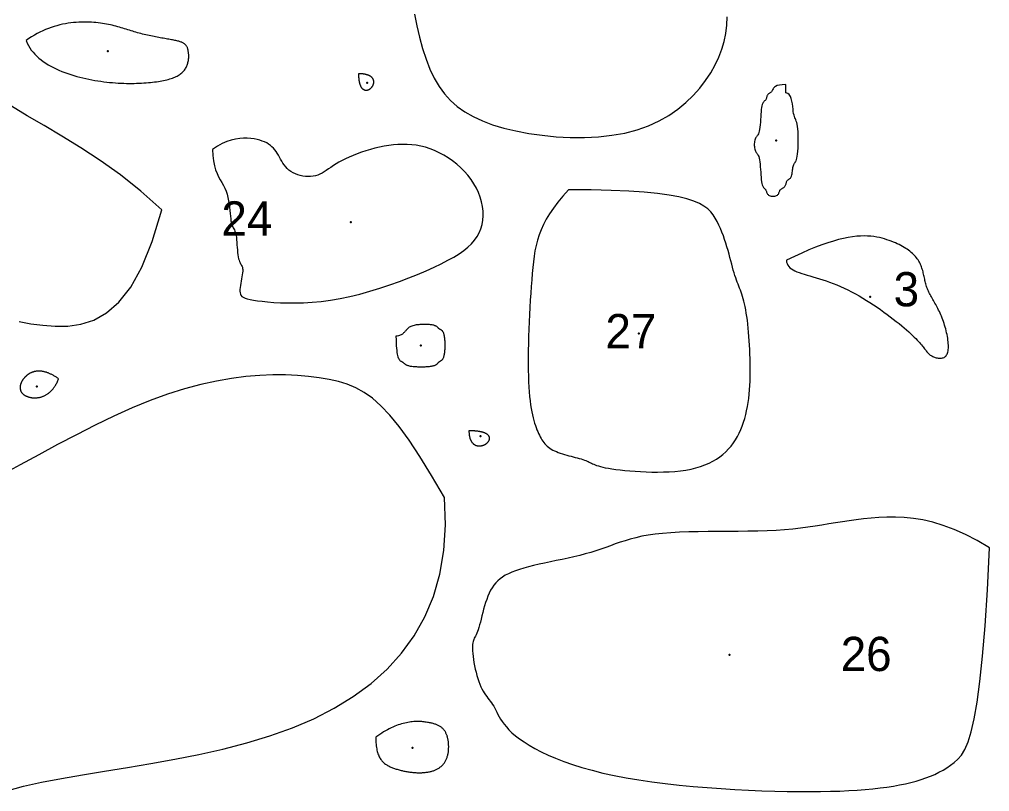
# Model space of a CAD drawing. Header units: millimetres. Extents: x 11.3 to 53.6, y 11.7 to 53.8.
# Drawn here: x 35.12 to 53.6, y 30.02 to 44.72 of the extents above; entities that cross this region are included whole.
import ezdxf
from ezdxf.enums import TextEntityAlignment as Align

# ---------------------------------------------------------------- set-up
doc = ezdxf.new("R2010")
doc.units = ezdxf.units.MM
for name, color, linetype in [('CONTOURS', 1, 'Continuous'), ('DIMENSIONS', 5, 'Continuous'), ('LABELS', 7, 'Continuous')]:
    doc.layers.add(name, color=color, linetype=linetype)

msp = doc.modelspace()

# ---------------------------------------------------------------- linework, layer by layer
at = {"layer": 'CONTOURS', "lineweight": 5}
for points in [[(42.647, 44.819), (42.694, 44.598), (42.746, 44.379), (42.804, 44.165), (42.87, 43.962), (42.943, 43.773), (43.025, 43.6), (43.117, 43.444), (43.22, 43.303), (43.336, 43.175), (43.465, 43.061), (43.608, 42.959), (43.767, 42.868), (43.943, 42.787), (44.137, 42.715), (44.349, 42.652), (44.581, 42.596), (44.827, 42.55), (45.084, 42.513), (45.349, 42.487), (45.617, 42.473), (45.886, 42.472), (46.152, 42.485), (46.41, 42.513), (46.658, 42.556), (46.892, 42.617), (47.109, 42.694), (47.31, 42.787), (47.495, 42.892), (47.665, 43.009), (47.82, 43.136), (47.959, 43.271), (48.084, 43.412), (48.195, 43.557), (48.292, 43.705), (48.375, 43.853), (48.445, 44.001), (48.501, 44.151), (48.545, 44.301), (48.577, 44.454), (48.597, 44.61), (48.606, 44.769)], [(35.121, 38.966), (35.34, 38.927), (35.569, 38.897), (35.805, 38.879), (36.048, 38.881), (36.294, 38.915), (36.539, 38.995), (36.782, 39.131), (37.018, 39.337), (37.244, 39.624), (37.458, 40.004), (37.655, 40.489), (37.834, 41.092), (37.834, 41.092), (37.439, 41.447), (37.049, 41.759), (36.665, 42.033), (36.292, 42.277), (35.934, 42.496), (35.593, 42.697), (35.272, 42.886), (34.976, 43.07)], [(34.887, 30.037), (35.201, 30.122), (35.548, 30.199), (35.923, 30.271), (36.323, 30.34), (36.743, 30.408), (37.18, 30.478), (37.628, 30.553), (38.084, 30.635), (38.543, 30.725), (39, 30.828), (39.453, 30.945), (39.895, 31.079), (40.323, 31.232), (40.733, 31.407), (41.121, 31.606), (41.484, 31.829), (41.821, 32.077), (42.128, 32.352), (42.403, 32.655), (42.643, 32.986), (42.847, 33.346), (43.011, 33.736), (43.132, 34.158), (43.21, 34.612), (43.24, 35.099), (43.221, 35.62), (43.221, 35.62), (42.976, 36.039), (42.752, 36.4), (42.547, 36.709), (42.357, 36.969), (42.179, 37.186), (42.01, 37.363), (41.848, 37.507), (41.688, 37.62), (41.529, 37.708), (41.367, 37.775), (41.199, 37.826), (41.023, 37.865), (40.834, 37.896), (40.633, 37.922), (40.419, 37.941), (40.192, 37.951), (39.953, 37.952), (39.701, 37.942), (39.438, 37.92), (39.162, 37.885), (38.875, 37.835), (38.577, 37.769), (38.267, 37.686), (37.947, 37.585), (37.615, 37.464), (37.273, 37.324), (36.924, 37.167), (36.569, 36.996), (36.21, 36.814), (35.851, 36.626), (35.493, 36.433), (35.139, 36.239), (34.792, 36.049)]]:
    msp.add_lwpolyline(points, dxfattribs=at)
for points in [[(35.254, 44.317), (35.273, 44.269), (35.296, 44.223), (35.322, 44.179), (35.351, 44.136), (35.383, 44.096), (35.418, 44.057), (35.455, 44.019), (35.494, 43.983), (35.536, 43.949), (35.579, 43.917), (35.625, 43.886), (35.673, 43.856), (35.722, 43.828), (35.773, 43.801), (35.825, 43.776), (35.878, 43.752), (35.933, 43.729), (35.988, 43.708), (36.044, 43.688), (36.101, 43.669), (36.158, 43.651), (36.216, 43.635), (36.274, 43.619), (36.332, 43.605), (36.39, 43.592), (36.448, 43.58), (36.506, 43.569), (36.563, 43.558), (36.62, 43.549), (36.676, 43.541), (36.733, 43.533), (36.788, 43.527), (36.843, 43.521), (36.898, 43.516), (36.952, 43.512), (37.005, 43.508), (37.058, 43.506), (37.11, 43.504), (37.161, 43.502), (37.212, 43.501), (37.261, 43.501), (37.31, 43.502), (37.357, 43.503), (37.404, 43.505), (37.45, 43.507), (37.494, 43.509), (37.537, 43.512), (37.58, 43.516), (37.621, 43.519), (37.66, 43.524), (37.699, 43.528), (37.736, 43.533), (37.771, 43.538), (37.806, 43.544), (37.839, 43.55), (37.871, 43.556), (37.902, 43.563), (37.932, 43.57), (37.96, 43.578), (37.988, 43.585), (38.014, 43.594), (38.039, 43.602), (38.063, 43.612), (38.086, 43.621), (38.107, 43.631), (38.128, 43.641), (38.148, 43.652), (38.166, 43.663), (38.184, 43.675), (38.2, 43.687), (38.216, 43.7), (38.23, 43.713), (38.244, 43.726), (38.256, 43.74), (38.268, 43.755), (38.279, 43.77), (38.289, 43.785), (38.298, 43.801), (38.306, 43.817), (38.313, 43.833), (38.32, 43.85), (38.326, 43.867), (38.331, 43.884), (38.335, 43.901), (38.339, 43.918), (38.342, 43.935), (38.344, 43.952), (38.346, 43.969), (38.348, 43.986), (38.348, 44.002), (38.349, 44.019), (38.348, 44.035), (38.348, 44.051), (38.347, 44.066), (38.345, 44.081), (38.344, 44.096), (38.341, 44.11), (38.339, 44.124), (38.336, 44.137), (38.333, 44.149), (38.33, 44.161), (38.326, 44.172), (38.323, 44.183), (38.318, 44.193), (38.314, 44.202), (38.309, 44.211), (38.303, 44.22), (38.297, 44.228), (38.29, 44.235), (38.283, 44.242), (38.276, 44.249), (38.267, 44.256), (38.258, 44.262), (38.248, 44.268), (38.238, 44.273), (38.227, 44.278), (38.215, 44.283), (38.202, 44.288), (38.188, 44.293), (38.173, 44.298), (38.158, 44.302), (38.141, 44.307), (38.123, 44.311), (38.104, 44.315), (38.085, 44.319), (38.064, 44.324), (38.042, 44.328), (38.019, 44.332), (37.995, 44.337), (37.971, 44.341), (37.945, 44.346), (37.919, 44.35), (37.892, 44.355), (37.864, 44.36), (37.836, 44.365), (37.808, 44.37), (37.778, 44.375), (37.749, 44.381), (37.719, 44.386), (37.688, 44.392), (37.657, 44.398), (37.626, 44.405), (37.595, 44.411), (37.564, 44.418), (37.532, 44.425), (37.501, 44.433), (37.469, 44.44), (37.438, 44.448), (37.407, 44.456), (37.375, 44.465), (37.344, 44.474), (37.313, 44.483), (37.282, 44.493), (37.251, 44.502), (37.22, 44.512), (37.189, 44.522), (37.158, 44.532), (37.126, 44.542), (37.094, 44.551), (37.062, 44.561), (37.029, 44.571), (36.996, 44.58), (36.962, 44.589), (36.927, 44.598), (36.892, 44.607), (36.857, 44.615), (36.82, 44.623), (36.783, 44.63), (36.745, 44.637), (36.706, 44.643), (36.666, 44.649), (36.625, 44.654), (36.582, 44.658), (36.539, 44.662), (36.495, 44.665), (36.449, 44.667), (36.402, 44.668), (36.355, 44.668), (36.306, 44.667), (36.257, 44.665), (36.206, 44.662), (36.155, 44.658), (36.104, 44.652), (36.052, 44.645), (35.999, 44.636), (35.946, 44.626), (35.893, 44.614), (35.839, 44.6), (35.786, 44.585), (35.732, 44.567), (35.678, 44.548), (35.624, 44.527), (35.57, 44.504), (35.516, 44.478), (35.463, 44.451), (35.41, 44.421), (35.357, 44.389), (35.305, 44.354), (35.254, 44.317)], [(41.583, 43.685), (41.583, 43.674), (41.583, 43.664), (41.583, 43.654), (41.584, 43.644), (41.584, 43.634), (41.585, 43.625), (41.585, 43.616), (41.586, 43.607), (41.587, 43.598), (41.587, 43.589), (41.588, 43.58), (41.589, 43.572), (41.591, 43.564), (41.592, 43.556), (41.593, 43.549), (41.594, 43.541), (41.596, 43.534), (41.597, 43.527), (41.599, 43.52), (41.601, 43.513), (41.602, 43.506), (41.604, 43.5), (41.606, 43.494), (41.608, 43.488), (41.61, 43.482), (41.612, 43.476), (41.614, 43.47), (41.616, 43.465), (41.618, 43.46), (41.621, 43.455), (41.623, 43.45), (41.625, 43.445), (41.628, 43.441), (41.63, 43.436), (41.633, 43.432), (41.635, 43.428), (41.638, 43.424), (41.641, 43.42), (41.643, 43.417), (41.646, 43.413), (41.649, 43.41), (41.652, 43.407), (41.655, 43.404), (41.658, 43.401), (41.661, 43.398), (41.663, 43.396), (41.666, 43.393), (41.669, 43.391), (41.673, 43.389), (41.676, 43.387), (41.679, 43.385), (41.682, 43.383), (41.685, 43.382), (41.688, 43.38), (41.691, 43.379), (41.695, 43.377), (41.698, 43.376), (41.701, 43.375), (41.704, 43.374), (41.707, 43.374), (41.711, 43.373), (41.714, 43.373), (41.717, 43.372), (41.721, 43.372), (41.724, 43.372), (41.727, 43.371), (41.73, 43.372), (41.734, 43.372), (41.737, 43.372), (41.74, 43.372), (41.744, 43.373), (41.747, 43.373), (41.75, 43.374), (41.753, 43.375), (41.757, 43.375), (41.76, 43.376), (41.763, 43.377), (41.766, 43.378), (41.769, 43.38), (41.773, 43.381), (41.776, 43.382), (41.779, 43.384), (41.782, 43.385), (41.785, 43.387), (41.788, 43.388), (41.791, 43.39), (41.794, 43.392), (41.797, 43.394), (41.8, 43.396), (41.803, 43.398), (41.806, 43.4), (41.808, 43.402), (41.811, 43.404), (41.814, 43.407), (41.817, 43.409), (41.819, 43.411), (41.822, 43.414), (41.825, 43.417), (41.827, 43.419), (41.83, 43.422), (41.832, 43.424), (41.834, 43.427), (41.837, 43.43), (41.839, 43.433), (41.841, 43.436), (41.843, 43.439), (41.845, 43.442), (41.847, 43.445), (41.849, 43.448), (41.851, 43.451), (41.853, 43.454), (41.855, 43.457), (41.856, 43.461), (41.858, 43.464), (41.86, 43.467), (41.861, 43.47), (41.863, 43.474), (41.864, 43.477), (41.865, 43.48), (41.866, 43.484), (41.867, 43.487), (41.868, 43.491), (41.869, 43.494), (41.87, 43.498), (41.871, 43.501), (41.872, 43.505), (41.872, 43.508), (41.873, 43.512), (41.873, 43.515), (41.873, 43.519), (41.874, 43.522), (41.874, 43.526), (41.874, 43.529), (41.874, 43.533), (41.873, 43.536), (41.873, 43.54), (41.873, 43.544), (41.872, 43.547), (41.872, 43.551), (41.871, 43.554), (41.87, 43.558), (41.869, 43.561), (41.868, 43.564), (41.867, 43.568), (41.866, 43.571), (41.864, 43.575), (41.863, 43.578), (41.861, 43.582), (41.859, 43.585), (41.858, 43.588), (41.856, 43.591), (41.853, 43.595), (41.851, 43.598), (41.849, 43.601), (41.846, 43.604), (41.844, 43.607), (41.841, 43.611), (41.838, 43.614), (41.835, 43.617), (41.832, 43.62), (41.828, 43.622), (41.825, 43.625), (41.821, 43.628), (41.817, 43.631), (41.813, 43.634), (41.809, 43.636), (41.805, 43.639), (41.801, 43.642), (41.796, 43.644), (41.792, 43.646), (41.787, 43.649), (41.782, 43.651), (41.777, 43.653), (41.771, 43.656), (41.766, 43.658), (41.76, 43.66), (41.755, 43.662), (41.749, 43.664), (41.742, 43.666), (41.736, 43.667), (41.73, 43.669), (41.723, 43.671), (41.716, 43.672), (41.709, 43.674), (41.702, 43.675), (41.695, 43.676), (41.687, 43.678), (41.68, 43.679), (41.672, 43.68), (41.664, 43.681), (41.656, 43.682), (41.647, 43.682), (41.638, 43.683), (41.63, 43.684), (41.621, 43.684), (41.612, 43.684), (41.602, 43.685), (41.593, 43.685), (41.583, 43.685)], [(49.723, 43.478), (49.654, 43.475), (49.6, 43.468), (49.558, 43.458), (49.527, 43.444), (49.504, 43.429), (49.489, 43.413), (49.478, 43.396), (49.47, 43.38), (49.464, 43.365), (49.458, 43.352), (49.45, 43.341), (49.441, 43.332), (49.431, 43.325), (49.421, 43.319), (49.412, 43.313), (49.402, 43.307), (49.393, 43.302), (49.384, 43.295), (49.377, 43.287), (49.371, 43.278), (49.367, 43.268), (49.363, 43.257), (49.359, 43.245), (49.356, 43.234), (49.353, 43.222), (49.349, 43.21), (49.345, 43.2), (49.34, 43.19), (49.334, 43.182), (49.327, 43.175), (49.318, 43.168), (49.31, 43.16), (49.301, 43.15), (49.292, 43.138), (49.283, 43.122), (49.274, 43.102), (49.267, 43.076), (49.26, 43.044), (49.255, 43.005), (49.25, 42.961), (49.247, 42.913), (49.243, 42.863), (49.24, 42.811), (49.237, 42.76), (49.233, 42.711), (49.229, 42.666), (49.223, 42.625), (49.216, 42.592), (49.208, 42.564), (49.2, 42.542), (49.19, 42.524), (49.18, 42.509), (49.17, 42.496), (49.161, 42.483), (49.152, 42.471), (49.143, 42.457), (49.136, 42.44), (49.13, 42.42), (49.126, 42.398), (49.123, 42.374), (49.122, 42.348), (49.122, 42.322), (49.123, 42.297), (49.125, 42.272), (49.13, 42.25), (49.135, 42.229), (49.142, 42.212), (49.15, 42.198), (49.159, 42.185), (49.168, 42.173), (49.178, 42.16), (49.188, 42.145), (49.198, 42.128), (49.207, 42.107), (49.215, 42.08), (49.222, 42.047), (49.228, 42.008), (49.232, 41.964), (49.236, 41.915), (49.24, 41.865), (49.243, 41.813), (49.246, 41.762), (49.25, 41.714), (49.254, 41.669), (49.259, 41.629), (49.265, 41.596), (49.273, 41.569), (49.281, 41.547), (49.29, 41.531), (49.299, 41.518), (49.308, 41.507), (49.317, 41.499), (49.325, 41.491), (49.333, 41.484), (49.339, 41.475), (49.344, 41.465), (49.349, 41.454), (49.353, 41.442), (49.357, 41.43), (49.362, 41.417), (49.367, 41.405), (49.374, 41.393), (49.383, 41.383), (49.394, 41.373), (49.407, 41.365), (49.423, 41.359), (49.44, 41.355), (49.458, 41.352), (49.477, 41.352), (49.496, 41.353), (49.515, 41.355), (49.532, 41.36), (49.547, 41.366), (49.561, 41.374), (49.571, 41.383), (49.58, 41.394), (49.587, 41.406), (49.592, 41.418), (49.597, 41.431), (49.602, 41.443), (49.606, 41.455), (49.611, 41.466), (49.617, 41.476), (49.624, 41.484), (49.632, 41.491), (49.641, 41.497), (49.651, 41.503), (49.661, 41.508), (49.671, 41.513), (49.681, 41.519), (49.69, 41.525), (49.698, 41.533), (49.706, 41.542), (49.712, 41.552), (49.717, 41.564), (49.722, 41.577), (49.726, 41.59), (49.73, 41.604), (49.734, 41.617), (49.738, 41.629), (49.744, 41.641), (49.749, 41.65), (49.756, 41.659), (49.764, 41.666), (49.773, 41.672), (49.782, 41.677), (49.791, 41.683), (49.8, 41.69), (49.809, 41.699), (49.817, 41.709), (49.825, 41.722), (49.831, 41.738), (49.836, 41.758), (49.84, 41.78), (49.844, 41.803), (49.847, 41.828), (49.85, 41.853), (49.853, 41.877), (49.857, 41.901), (49.861, 41.922), (49.867, 41.941), (49.873, 41.957), (49.881, 41.971), (49.889, 41.983), (49.898, 41.997), (49.907, 42.012), (49.916, 42.029), (49.925, 42.052), (49.933, 42.08), (49.94, 42.114), (49.946, 42.157), (49.951, 42.208), (49.955, 42.266), (49.957, 42.327), (49.958, 42.391), (49.958, 42.456), (49.956, 42.519), (49.954, 42.58), (49.949, 42.635), (49.944, 42.683), (49.937, 42.723), (49.93, 42.755), (49.921, 42.782), (49.913, 42.805), (49.904, 42.827), (49.894, 42.848), (49.886, 42.871), (49.878, 42.897), (49.87, 42.929), (49.864, 42.967), (49.859, 43.012), (49.853, 43.062), (49.847, 43.113), (49.838, 43.163), (49.825, 43.211), (49.809, 43.253), (49.787, 43.287), (49.758, 43.31), (49.723, 43.321), (49.723, 43.478)], [(38.805, 42.245), (38.809, 42.127), (38.821, 42.024), (38.839, 41.934), (38.862, 41.855), (38.889, 41.785), (38.919, 41.723), (38.95, 41.666), (38.981, 41.612), (39.01, 41.559), (39.037, 41.506), (39.061, 41.449), (39.08, 41.39), (39.095, 41.329), (39.108, 41.266), (39.117, 41.203), (39.125, 41.142), (39.132, 41.082), (39.137, 41.025), (39.142, 40.972), (39.148, 40.924), (39.154, 40.882), (39.161, 40.847), (39.17, 40.817), (39.179, 40.792), (39.188, 40.77), (39.198, 40.751), (39.208, 40.731), (39.218, 40.712), (39.227, 40.691), (39.236, 40.666), (39.244, 40.638), (39.25, 40.604), (39.256, 40.565), (39.26, 40.522), (39.264, 40.476), (39.268, 40.428), (39.272, 40.379), (39.276, 40.331), (39.28, 40.284), (39.285, 40.239), (39.291, 40.199), (39.298, 40.163), (39.307, 40.133), (39.316, 40.108), (39.326, 40.087), (39.337, 40.068), (39.347, 40.051), (39.356, 40.035), (39.364, 40.018), (39.371, 40), (39.376, 39.98), (39.378, 39.956), (39.378, 39.927), (39.375, 39.895), (39.37, 39.859), (39.363, 39.82), (39.356, 39.779), (39.348, 39.738), (39.341, 39.696), (39.334, 39.655), (39.329, 39.616), (39.325, 39.579), (39.324, 39.545), (39.327, 39.516), (39.333, 39.49), (39.344, 39.467), (39.362, 39.447), (39.387, 39.429), (39.421, 39.414), (39.463, 39.4), (39.517, 39.387), (39.581, 39.375), (39.658, 39.364), (39.748, 39.353), (39.851, 39.342), (39.967, 39.333), (40.094, 39.326), (40.232, 39.322), (40.38, 39.322), (40.536, 39.327), (40.7, 39.336), (40.872, 39.352), (41.049, 39.375), (41.232, 39.406), (41.419, 39.445), (41.609, 39.492), (41.8, 39.544), (41.99, 39.602), (42.177, 39.664), (42.361, 39.729), (42.539, 39.797), (42.709, 39.865), (42.87, 39.934), (43.021, 40.002), (43.159, 40.068), (43.284, 40.133), (43.397, 40.196), (43.499, 40.259), (43.589, 40.322), (43.668, 40.385), (43.736, 40.45), (43.795, 40.517), (43.844, 40.586), (43.884, 40.658), (43.915, 40.734), (43.937, 40.813), (43.951, 40.896), (43.957, 40.981), (43.955, 41.068), (43.945, 41.157), (43.928, 41.245), (43.902, 41.334), (43.87, 41.422), (43.83, 41.508), (43.782, 41.592), (43.728, 41.673), (43.668, 41.751), (43.601, 41.826), (43.53, 41.896), (43.454, 41.963), (43.374, 42.025), (43.292, 42.082), (43.207, 42.134), (43.12, 42.18), (43.033, 42.221), (42.945, 42.255), (42.858, 42.284), (42.77, 42.306), (42.683, 42.323), (42.596, 42.334), (42.508, 42.34), (42.421, 42.341), (42.334, 42.338), (42.247, 42.331), (42.159, 42.32), (42.072, 42.306), (41.984, 42.288), (41.896, 42.268), (41.81, 42.244), (41.724, 42.219), (41.641, 42.191), (41.56, 42.162), (41.482, 42.131), (41.407, 42.099), (41.337, 42.067), (41.271, 42.034), (41.21, 42), (41.155, 41.967), (41.104, 41.935), (41.056, 41.903), (41.012, 41.873), (40.97, 41.844), (40.929, 41.818), (40.888, 41.794), (40.848, 41.773), (40.807, 41.756), (40.764, 41.742), (40.718, 41.733), (40.671, 41.728), (40.622, 41.726), (40.573, 41.729), (40.523, 41.736), (40.474, 41.746), (40.426, 41.76), (40.38, 41.777), (40.337, 41.798), (40.296, 41.823), (40.259, 41.85), (40.226, 41.88), (40.196, 41.913), (40.169, 41.948), (40.144, 41.985), (40.121, 42.022), (40.099, 42.06), (40.077, 42.097), (40.056, 42.134), (40.034, 42.17), (40.012, 42.205), (39.988, 42.237), (39.962, 42.267), (39.934, 42.295), (39.904, 42.321), (39.87, 42.345), (39.834, 42.367), (39.794, 42.387), (39.75, 42.404), (39.703, 42.42), (39.65, 42.433), (39.593, 42.444), (39.531, 42.453), (39.465, 42.457), (39.394, 42.458), (39.32, 42.452), (39.241, 42.44), (39.159, 42.421), (39.075, 42.392), (38.987, 42.354), (38.897, 42.306), (38.805, 42.245)], [(45.583, 41.475), (45.475, 41.354), (45.379, 41.238), (45.295, 41.127), (45.222, 41.02), (45.159, 40.916), (45.105, 40.815), (45.06, 40.715), (45.021, 40.616), (44.99, 40.517), (44.964, 40.417), (44.943, 40.316), (44.927, 40.213), (44.913, 40.106), (44.901, 39.996), (44.891, 39.881), (44.882, 39.76), (44.872, 39.635), (44.864, 39.505), (44.855, 39.372), (44.847, 39.237), (44.84, 39.099), (44.834, 38.961), (44.828, 38.823), (44.823, 38.686), (44.82, 38.551), (44.817, 38.418), (44.815, 38.288), (44.815, 38.163), (44.815, 38.043), (44.818, 37.928), (44.821, 37.821), (44.826, 37.72), (44.833, 37.627), (44.841, 37.54), (44.85, 37.459), (44.86, 37.384), (44.871, 37.314), (44.882, 37.249), (44.895, 37.189), (44.908, 37.134), (44.922, 37.082), (44.937, 37.034), (44.951, 36.99), (44.967, 36.948), (44.982, 36.909), (44.997, 36.872), (45.013, 36.837), (45.028, 36.804), (45.044, 36.772), (45.06, 36.743), (45.077, 36.714), (45.095, 36.688), (45.114, 36.663), (45.134, 36.639), (45.155, 36.617), (45.177, 36.596), (45.202, 36.576), (45.227, 36.557), (45.255, 36.539), (45.285, 36.522), (45.317, 36.506), (45.351, 36.491), (45.388, 36.477), (45.426, 36.463), (45.466, 36.45), (45.506, 36.437), (45.548, 36.426), (45.589, 36.414), (45.631, 36.403), (45.671, 36.392), (45.711, 36.382), (45.75, 36.372), (45.787, 36.362), (45.823, 36.352), (45.855, 36.342), (45.885, 36.332), (45.912, 36.322), (45.937, 36.312), (45.958, 36.302), (45.979, 36.291), (45.999, 36.281), (46.019, 36.271), (46.04, 36.26), (46.064, 36.25), (46.089, 36.239), (46.118, 36.229), (46.152, 36.218), (46.19, 36.207), (46.234, 36.196), (46.284, 36.186), (46.342, 36.175), (46.408, 36.164), (46.483, 36.154), (46.565, 36.143), (46.654, 36.133), (46.749, 36.124), (46.85, 36.117), (46.954, 36.11), (47.061, 36.105), (47.17, 36.103), (47.281, 36.102), (47.391, 36.104), (47.502, 36.108), (47.61, 36.116), (47.717, 36.126), (47.819, 36.141), (47.918, 36.159), (48.011, 36.181), (48.099, 36.207), (48.182, 36.237), (48.26, 36.271), (48.333, 36.308), (48.401, 36.349), (48.465, 36.392), (48.525, 36.439), (48.58, 36.489), (48.632, 36.542), (48.679, 36.598), (48.723, 36.656), (48.764, 36.716), (48.8, 36.779), (48.834, 36.844), (48.865, 36.911), (48.892, 36.979), (48.917, 37.05), (48.939, 37.122), (48.959, 37.196), (48.976, 37.271), (48.991, 37.348), (49.004, 37.426), (49.015, 37.505), (49.024, 37.586), (49.031, 37.667), (49.036, 37.75), (49.04, 37.833), (49.043, 37.918), (49.044, 38.003), (49.044, 38.089), (49.044, 38.175), (49.042, 38.261), (49.039, 38.348), (49.036, 38.434), (49.031, 38.519), (49.026, 38.602), (49.02, 38.685), (49.013, 38.765), (49.006, 38.844), (48.998, 38.92), (48.989, 38.993), (48.979, 39.063), (48.969, 39.13), (48.959, 39.192), (48.947, 39.251), (48.936, 39.305), (48.923, 39.355), (48.911, 39.402), (48.898, 39.446), (48.884, 39.487), (48.871, 39.527), (48.857, 39.565), (48.842, 39.603), (48.828, 39.64), (48.813, 39.678), (48.798, 39.717), (48.783, 39.758), (48.768, 39.8), (48.752, 39.845), (48.737, 39.893), (48.722, 39.945), (48.706, 40.001), (48.691, 40.06), (48.674, 40.121), (48.657, 40.185), (48.64, 40.251), (48.621, 40.319), (48.601, 40.388), (48.58, 40.458), (48.557, 40.528), (48.532, 40.598), (48.506, 40.668), (48.477, 40.737), (48.446, 40.804), (48.413, 40.871), (48.377, 40.935), (48.337, 40.996), (48.291, 41.056), (48.234, 41.112), (48.163, 41.165), (48.076, 41.215), (47.969, 41.261), (47.839, 41.303), (47.683, 41.342), (47.497, 41.376), (47.279, 41.405), (47.024, 41.43), (46.731, 41.449), (46.395, 41.463), (46.014, 41.472), (45.583, 41.475)], [(49.735, 40.133), (49.738, 40.1), (49.746, 40.07), (49.759, 40.042), (49.777, 40.017), (49.8, 39.993), (49.828, 39.972), (49.859, 39.952), (49.895, 39.934), (49.934, 39.916), (49.977, 39.9), (50.024, 39.883), (50.074, 39.868), (50.126, 39.852), (50.181, 39.836), (50.239, 39.819), (50.299, 39.802), (50.361, 39.783), (50.425, 39.764), (50.49, 39.743), (50.557, 39.72), (50.625, 39.695), (50.694, 39.667), (50.764, 39.637), (50.834, 39.605), (50.905, 39.57), (50.976, 39.534), (51.046, 39.495), (51.117, 39.455), (51.187, 39.414), (51.256, 39.371), (51.325, 39.328), (51.393, 39.284), (51.46, 39.239), (51.525, 39.194), (51.589, 39.149), (51.651, 39.103), (51.711, 39.059), (51.769, 39.014), (51.825, 38.971), (51.878, 38.928), (51.929, 38.887), (51.977, 38.847), (52.022, 38.808), (52.063, 38.771), (52.101, 38.736), (52.136, 38.704), (52.168, 38.673), (52.198, 38.643), (52.224, 38.616), (52.248, 38.59), (52.27, 38.566), (52.289, 38.544), (52.307, 38.522), (52.323, 38.502), (52.338, 38.484), (52.351, 38.466), (52.364, 38.45), (52.375, 38.435), (52.386, 38.42), (52.396, 38.407), (52.407, 38.394), (52.417, 38.382), (52.427, 38.371), (52.438, 38.36), (52.449, 38.35), (52.461, 38.34), (52.474, 38.33), (52.488, 38.321), (52.503, 38.312), (52.519, 38.304), (52.535, 38.296), (52.552, 38.289), (52.569, 38.283), (52.586, 38.278), (52.604, 38.274), (52.621, 38.27), (52.639, 38.268), (52.656, 38.268), (52.673, 38.268), (52.69, 38.27), (52.706, 38.274), (52.721, 38.279), (52.736, 38.285), (52.75, 38.294), (52.762, 38.304), (52.774, 38.317), (52.785, 38.331), (52.794, 38.348), (52.801, 38.366), (52.807, 38.387), (52.812, 38.41), (52.815, 38.435), (52.818, 38.462), (52.818, 38.49), (52.818, 38.52), (52.816, 38.551), (52.813, 38.583), (52.81, 38.616), (52.805, 38.65), (52.799, 38.684), (52.792, 38.719), (52.785, 38.755), (52.776, 38.79), (52.767, 38.826), (52.758, 38.862), (52.747, 38.897), (52.736, 38.933), (52.725, 38.967), (52.712, 39.001), (52.7, 39.034), (52.687, 39.067), (52.674, 39.098), (52.661, 39.128), (52.647, 39.157), (52.633, 39.186), (52.619, 39.213), (52.605, 39.24), (52.591, 39.267), (52.577, 39.292), (52.563, 39.317), (52.549, 39.342), (52.535, 39.366), (52.522, 39.389), (52.509, 39.413), (52.496, 39.435), (52.483, 39.458), (52.471, 39.481), (52.46, 39.503), (52.449, 39.525), (52.438, 39.547), (52.428, 39.57), (52.419, 39.592), (52.411, 39.615), (52.403, 39.637), (52.396, 39.66), (52.389, 39.683), (52.383, 39.706), (52.377, 39.729), (52.372, 39.752), (52.367, 39.776), (52.361, 39.799), (52.356, 39.822), (52.351, 39.846), (52.346, 39.869), (52.341, 39.892), (52.335, 39.915), (52.329, 39.939), (52.322, 39.962), (52.315, 39.985), (52.307, 40.007), (52.298, 40.03), (52.288, 40.053), (52.278, 40.075), (52.266, 40.097), (52.254, 40.119), (52.24, 40.141), (52.225, 40.162), (52.209, 40.183), (52.192, 40.204), (52.173, 40.225), (52.153, 40.245), (52.132, 40.266), (52.11, 40.285), (52.086, 40.305), (52.061, 40.324), (52.034, 40.343), (52.006, 40.361), (51.977, 40.379), (51.946, 40.397), (51.914, 40.415), (51.88, 40.432), (51.845, 40.448), (51.808, 40.465), (51.77, 40.481), (51.73, 40.496), (51.688, 40.511), (51.645, 40.526), (51.6, 40.54), (51.554, 40.553), (51.505, 40.566), (51.453, 40.576), (51.399, 40.585), (51.341, 40.592), (51.28, 40.596), (51.215, 40.597), (51.146, 40.596), (51.072, 40.59), (50.994, 40.581), (50.911, 40.568), (50.822, 40.55), (50.728, 40.528), (50.628, 40.5), (50.521, 40.467), (50.408, 40.428), (50.289, 40.383), (50.162, 40.331), (50.027, 40.272), (49.885, 40.207), (49.735, 40.133)], [(42.297, 38.688), (42.298, 38.622), (42.3, 38.562), (42.302, 38.508), (42.306, 38.46), (42.31, 38.418), (42.315, 38.381), (42.321, 38.349), (42.327, 38.321), (42.334, 38.297), (42.341, 38.278), (42.348, 38.261), (42.356, 38.248), (42.363, 38.237), (42.371, 38.228), (42.379, 38.221), (42.386, 38.216), (42.394, 38.212), (42.401, 38.208), (42.407, 38.205), (42.414, 38.202), (42.419, 38.199), (42.424, 38.196), (42.429, 38.192), (42.434, 38.188), (42.439, 38.184), (42.443, 38.179), (42.448, 38.175), (42.453, 38.171), (42.458, 38.166), (42.463, 38.161), (42.47, 38.157), (42.476, 38.152), (42.484, 38.148), (42.492, 38.143), (42.501, 38.139), (42.512, 38.135), (42.523, 38.131), (42.536, 38.128), (42.55, 38.124), (42.566, 38.121), (42.583, 38.118), (42.601, 38.116), (42.621, 38.113), (42.641, 38.112), (42.663, 38.11), (42.685, 38.109), (42.708, 38.108), (42.732, 38.107), (42.755, 38.107), (42.779, 38.106), (42.803, 38.107), (42.826, 38.107), (42.85, 38.108), (42.872, 38.109), (42.894, 38.111), (42.915, 38.112), (42.936, 38.115), (42.955, 38.117), (42.972, 38.12), (42.989, 38.123), (43.004, 38.126), (43.017, 38.129), (43.029, 38.133), (43.04, 38.137), (43.049, 38.141), (43.058, 38.146), (43.066, 38.15), (43.072, 38.155), (43.078, 38.159), (43.084, 38.164), (43.088, 38.168), (43.093, 38.173), (43.096, 38.177), (43.1, 38.182), (43.103, 38.186), (43.107, 38.19), (43.11, 38.194), (43.113, 38.197), (43.117, 38.201), (43.121, 38.204), (43.125, 38.207), (43.129, 38.209), (43.134, 38.212), (43.138, 38.214), (43.144, 38.217), (43.149, 38.22), (43.154, 38.223), (43.159, 38.226), (43.165, 38.23), (43.17, 38.235), (43.175, 38.24), (43.181, 38.245), (43.186, 38.252), (43.191, 38.259), (43.196, 38.268), (43.201, 38.278), (43.205, 38.288), (43.209, 38.3), (43.213, 38.314), (43.217, 38.328), (43.22, 38.344), (43.223, 38.362), (43.225, 38.38), (43.228, 38.4), (43.229, 38.42), (43.231, 38.441), (43.232, 38.463), (43.232, 38.484), (43.233, 38.506), (43.233, 38.529), (43.232, 38.551), (43.232, 38.572), (43.231, 38.594), (43.229, 38.615), (43.227, 38.635), (43.225, 38.654), (43.223, 38.673), (43.22, 38.69), (43.217, 38.706), (43.213, 38.721), (43.209, 38.734), (43.205, 38.746), (43.2, 38.756), (43.196, 38.766), (43.191, 38.774), (43.186, 38.781), (43.18, 38.788), (43.175, 38.794), (43.17, 38.798), (43.164, 38.803), (43.159, 38.807), (43.153, 38.81), (43.148, 38.813), (43.143, 38.815), (43.138, 38.818), (43.133, 38.82), (43.129, 38.823), (43.124, 38.825), (43.12, 38.828), (43.116, 38.831), (43.113, 38.834), (43.11, 38.837), (43.106, 38.841), (43.103, 38.844), (43.1, 38.848), (43.096, 38.852), (43.092, 38.856), (43.088, 38.86), (43.083, 38.865), (43.078, 38.869), (43.072, 38.873), (43.065, 38.877), (43.057, 38.881), (43.048, 38.885), (43.039, 38.889), (43.028, 38.892), (43.016, 38.896), (43.002, 38.899), (42.987, 38.902), (42.971, 38.905), (42.953, 38.907), (42.934, 38.909), (42.913, 38.911), (42.892, 38.912), (42.87, 38.913), (42.847, 38.914), (42.824, 38.914), (42.801, 38.913), (42.777, 38.912), (42.753, 38.911), (42.73, 38.908), (42.706, 38.906), (42.684, 38.902), (42.661, 38.898), (42.64, 38.893), (42.62, 38.888), (42.6, 38.881), (42.582, 38.874), (42.566, 38.866), (42.55, 38.858), (42.537, 38.848), (42.524, 38.838), (42.513, 38.828), (42.502, 38.817), (42.492, 38.805), (42.482, 38.794), (42.472, 38.783), (42.463, 38.772), (42.453, 38.76), (42.442, 38.75), (42.432, 38.74), (42.42, 38.73), (42.407, 38.721), (42.393, 38.713), (42.378, 38.706), (42.361, 38.699), (42.342, 38.694), (42.321, 38.691), (42.297, 38.688)], [(35.87, 37.879), (35.857, 37.888), (35.844, 37.897), (35.831, 37.906), (35.818, 37.914), (35.805, 37.922), (35.792, 37.93), (35.779, 37.937), (35.767, 37.945), (35.754, 37.951), (35.742, 37.958), (35.73, 37.964), (35.718, 37.969), (35.706, 37.975), (35.694, 37.98), (35.683, 37.985), (35.671, 37.989), (35.66, 37.993), (35.649, 37.997), (35.638, 38.001), (35.627, 38.004), (35.616, 38.007), (35.605, 38.01), (35.594, 38.013), (35.584, 38.015), (35.574, 38.017), (35.563, 38.019), (35.553, 38.02), (35.543, 38.022), (35.533, 38.023), (35.524, 38.023), (35.514, 38.024), (35.504, 38.024), (35.495, 38.024), (35.486, 38.024), (35.477, 38.024), (35.468, 38.023), (35.459, 38.023), (35.45, 38.022), (35.441, 38.02), (35.433, 38.019), (35.424, 38.017), (35.416, 38.016), (35.408, 38.014), (35.399, 38.012), (35.391, 38.009), (35.384, 38.007), (35.376, 38.004), (35.368, 38.001), (35.361, 37.999), (35.353, 37.995), (35.346, 37.992), (35.339, 37.989), (35.332, 37.985), (35.325, 37.982), (35.318, 37.978), (35.311, 37.974), (35.305, 37.97), (35.298, 37.966), (35.292, 37.961), (35.285, 37.957), (35.279, 37.952), (35.273, 37.948), (35.267, 37.943), (35.261, 37.938), (35.256, 37.933), (35.25, 37.928), (35.244, 37.923), (35.239, 37.918), (35.234, 37.913), (35.229, 37.908), (35.224, 37.902), (35.219, 37.897), (35.214, 37.891), (35.209, 37.886), (35.205, 37.88), (35.2, 37.875), (35.196, 37.869), (35.192, 37.863), (35.188, 37.857), (35.184, 37.851), (35.18, 37.846), (35.176, 37.84), (35.173, 37.834), (35.169, 37.828), (35.166, 37.822), (35.163, 37.816), (35.16, 37.81), (35.158, 37.803), (35.155, 37.797), (35.153, 37.791), (35.151, 37.785), (35.148, 37.779), (35.147, 37.773), (35.145, 37.767), (35.143, 37.761), (35.142, 37.755), (35.141, 37.748), (35.14, 37.742), (35.139, 37.736), (35.138, 37.73), (35.138, 37.724), (35.137, 37.718), (35.137, 37.712), (35.137, 37.706), (35.138, 37.7), (35.138, 37.694), (35.139, 37.688), (35.14, 37.683), (35.141, 37.677), (35.142, 37.671), (35.144, 37.665), (35.145, 37.66), (35.147, 37.654), (35.149, 37.649), (35.152, 37.643), (35.154, 37.638), (35.157, 37.632), (35.16, 37.627), (35.164, 37.622), (35.167, 37.617), (35.171, 37.612), (35.175, 37.607), (35.179, 37.602), (35.183, 37.597), (35.188, 37.592), (35.193, 37.588), (35.198, 37.583), (35.204, 37.579), (35.209, 37.575), (35.215, 37.57), (35.221, 37.566), (35.228, 37.562), (35.234, 37.558), (35.241, 37.555), (35.249, 37.551), (35.256, 37.548), (35.264, 37.544), (35.272, 37.541), (35.28, 37.538), (35.288, 37.535), (35.297, 37.532), (35.305, 37.53), (35.314, 37.527), (35.323, 37.525), (35.333, 37.523), (35.342, 37.521), (35.352, 37.52), (35.361, 37.518), (35.371, 37.517), (35.381, 37.516), (35.391, 37.515), (35.402, 37.515), (35.412, 37.515), (35.423, 37.515), (35.433, 37.515), (35.444, 37.515), (35.454, 37.516), (35.465, 37.517), (35.476, 37.519), (35.487, 37.52), (35.498, 37.522), (35.509, 37.524), (35.52, 37.527), (35.531, 37.53), (35.542, 37.533), (35.553, 37.536), (35.564, 37.54), (35.575, 37.544), (35.586, 37.549), (35.597, 37.554), (35.608, 37.559), (35.619, 37.565), (35.63, 37.571), (35.641, 37.577), (35.652, 37.584), (35.662, 37.591), (35.673, 37.598), (35.684, 37.606), (35.694, 37.615), (35.704, 37.623), (35.715, 37.633), (35.725, 37.642), (35.735, 37.652), (35.744, 37.663), (35.754, 37.674), (35.764, 37.685), (35.773, 37.697), (35.782, 37.71), (35.791, 37.722), (35.8, 37.736), (35.809, 37.75), (35.817, 37.764), (35.826, 37.779), (35.834, 37.794), (35.841, 37.81), (35.849, 37.826), (35.856, 37.843), (35.864, 37.861), (35.87, 37.879)], [(43.687, 36.889), (43.687, 36.879), (43.687, 36.87), (43.687, 36.86), (43.688, 36.851), (43.688, 36.842), (43.689, 36.834), (43.69, 36.825), (43.691, 36.817), (43.692, 36.808), (43.693, 36.8), (43.694, 36.793), (43.696, 36.785), (43.697, 36.777), (43.699, 36.77), (43.701, 36.763), (43.702, 36.756), (43.704, 36.749), (43.706, 36.743), (43.708, 36.736), (43.711, 36.73), (43.713, 36.724), (43.715, 36.718), (43.718, 36.712), (43.721, 36.707), (43.723, 36.701), (43.726, 36.696), (43.729, 36.691), (43.732, 36.686), (43.735, 36.681), (43.738, 36.677), (43.741, 36.672), (43.744, 36.668), (43.747, 36.663), (43.751, 36.659), (43.754, 36.656), (43.758, 36.652), (43.761, 36.648), (43.765, 36.645), (43.768, 36.641), (43.772, 36.638), (43.776, 36.635), (43.78, 36.632), (43.784, 36.629), (43.788, 36.627), (43.792, 36.624), (43.796, 36.622), (43.8, 36.62), (43.804, 36.618), (43.808, 36.616), (43.812, 36.614), (43.816, 36.612), (43.82, 36.61), (43.825, 36.609), (43.829, 36.607), (43.833, 36.606), (43.838, 36.605), (43.842, 36.604), (43.846, 36.603), (43.851, 36.602), (43.855, 36.602), (43.859, 36.601), (43.864, 36.6), (43.868, 36.6), (43.873, 36.6), (43.877, 36.6), (43.882, 36.599), (43.886, 36.599), (43.89, 36.6), (43.895, 36.6), (43.899, 36.6), (43.904, 36.601), (43.908, 36.601), (43.913, 36.602), (43.917, 36.602), (43.921, 36.603), (43.926, 36.604), (43.93, 36.605), (43.934, 36.606), (43.939, 36.607), (43.943, 36.608), (43.947, 36.609), (43.951, 36.611), (43.956, 36.612), (43.96, 36.613), (43.964, 36.615), (43.968, 36.617), (43.972, 36.618), (43.976, 36.62), (43.98, 36.622), (43.984, 36.624), (43.988, 36.626), (43.991, 36.628), (43.995, 36.63), (43.999, 36.632), (44.002, 36.634), (44.006, 36.636), (44.01, 36.639), (44.013, 36.641), (44.016, 36.643), (44.02, 36.646), (44.023, 36.648), (44.026, 36.651), (44.029, 36.654), (44.032, 36.656), (44.035, 36.659), (44.038, 36.662), (44.041, 36.664), (44.044, 36.667), (44.046, 36.67), (44.049, 36.673), (44.051, 36.676), (44.054, 36.679), (44.056, 36.682), (44.058, 36.685), (44.06, 36.688), (44.062, 36.691), (44.064, 36.694), (44.066, 36.697), (44.068, 36.7), (44.069, 36.703), (44.071, 36.706), (44.072, 36.71), (44.074, 36.713), (44.075, 36.716), (44.076, 36.719), (44.077, 36.722), (44.077, 36.726), (44.078, 36.729), (44.079, 36.732), (44.079, 36.735), (44.079, 36.739), (44.079, 36.742), (44.079, 36.745), (44.079, 36.749), (44.079, 36.752), (44.079, 36.755), (44.078, 36.758), (44.078, 36.762), (44.077, 36.765), (44.076, 36.768), (44.075, 36.771), (44.073, 36.775), (44.072, 36.778), (44.07, 36.781), (44.069, 36.784), (44.067, 36.787), (44.065, 36.79), (44.063, 36.794), (44.06, 36.797), (44.058, 36.8), (44.055, 36.803), (44.052, 36.806), (44.049, 36.809), (44.046, 36.812), (44.042, 36.815), (44.039, 36.817), (44.035, 36.82), (44.031, 36.823), (44.027, 36.826), (44.023, 36.829), (44.018, 36.831), (44.013, 36.834), (44.008, 36.837), (44.003, 36.839), (43.998, 36.842), (43.993, 36.844), (43.987, 36.847), (43.981, 36.849), (43.975, 36.851), (43.969, 36.854), (43.962, 36.856), (43.955, 36.858), (43.948, 36.86), (43.941, 36.862), (43.934, 36.864), (43.926, 36.866), (43.919, 36.868), (43.911, 36.87), (43.902, 36.871), (43.894, 36.873), (43.885, 36.874), (43.876, 36.876), (43.867, 36.877), (43.858, 36.879), (43.848, 36.88), (43.838, 36.881), (43.828, 36.882), (43.817, 36.883), (43.807, 36.884), (43.796, 36.885), (43.785, 36.886), (43.773, 36.887), (43.762, 36.887), (43.75, 36.888), (43.738, 36.888), (43.725, 36.889), (43.713, 36.889), (43.7, 36.889), (43.687, 36.889)], [(53.603, 34.663), (53.369, 34.801), (53.144, 34.916), (52.928, 35.011), (52.722, 35.087), (52.523, 35.146), (52.333, 35.19), (52.151, 35.22), (51.976, 35.238), (51.808, 35.246), (51.647, 35.246), (51.493, 35.239), (51.345, 35.227), (51.202, 35.212), (51.065, 35.195), (50.931, 35.176), (50.801, 35.156), (50.671, 35.135), (50.542, 35.114), (50.411, 35.092), (50.278, 35.072), (50.142, 35.052), (50.001, 35.034), (49.854, 35.018), (49.699, 35.004), (49.537, 34.992), (49.365, 34.984), (49.186, 34.979), (49.001, 34.975), (48.812, 34.973), (48.622, 34.972), (48.43, 34.971), (48.241, 34.969), (48.054, 34.967), (47.873, 34.963), (47.698, 34.957), (47.532, 34.948), (47.376, 34.936), (47.232, 34.921), (47.1, 34.901), (46.978, 34.879), (46.865, 34.853), (46.759, 34.825), (46.659, 34.796), (46.564, 34.765), (46.472, 34.733), (46.381, 34.7), (46.291, 34.667), (46.199, 34.635), (46.105, 34.603), (46.007, 34.573), (45.903, 34.544), (45.796, 34.517), (45.686, 34.491), (45.574, 34.465), (45.461, 34.441), (45.348, 34.417), (45.237, 34.394), (45.127, 34.37), (45.021, 34.347), (44.919, 34.324), (44.822, 34.3), (44.731, 34.275), (44.647, 34.25), (44.571, 34.224), (44.501, 34.196), (44.437, 34.167), (44.379, 34.137), (44.326, 34.104), (44.279, 34.069), (44.236, 34.031), (44.196, 33.991), (44.161, 33.948), (44.129, 33.901), (44.1, 33.851), (44.073, 33.797), (44.048, 33.74), (44.025, 33.679), (44.004, 33.617), (43.985, 33.554), (43.966, 33.49), (43.949, 33.426), (43.933, 33.364), (43.918, 33.305), (43.904, 33.248), (43.89, 33.194), (43.877, 33.146), (43.863, 33.102), (43.85, 33.065), (43.837, 33.033), (43.824, 33.006), (43.812, 32.981), (43.8, 32.959), (43.789, 32.939), (43.78, 32.918), (43.771, 32.897), (43.764, 32.874), (43.758, 32.849), (43.754, 32.819), (43.752, 32.785), (43.752, 32.745), (43.755, 32.7), (43.759, 32.649), (43.765, 32.594), (43.773, 32.536), (43.782, 32.476), (43.793, 32.415), (43.806, 32.352), (43.821, 32.29), (43.836, 32.23), (43.853, 32.171), (43.872, 32.116), (43.891, 32.064), (43.912, 32.017), (43.933, 31.973), (43.955, 31.934), (43.978, 31.897), (44.001, 31.863), (44.024, 31.83), (44.047, 31.799), (44.07, 31.768), (44.093, 31.738), (44.115, 31.707), (44.137, 31.676), (44.158, 31.643), (44.178, 31.607), (44.197, 31.57), (44.217, 31.53), (44.238, 31.489), (44.262, 31.445), (44.289, 31.399), (44.32, 31.351), (44.356, 31.301), (44.399, 31.25), (44.448, 31.196), (44.506, 31.141), (44.572, 31.083), (44.649, 31.025), (44.736, 30.964), (44.834, 30.903), (44.943, 30.84), (45.063, 30.778), (45.195, 30.716), (45.338, 30.654), (45.493, 30.594), (45.66, 30.535), (45.839, 30.479), (46.031, 30.425), (46.234, 30.373), (46.451, 30.326), (46.68, 30.282), (46.92, 30.242), (47.17, 30.206), (47.427, 30.173), (47.689, 30.144), (47.955, 30.119), (48.222, 30.096), (48.489, 30.077), (48.753, 30.061), (49.013, 30.048), (49.266, 30.037), (49.511, 30.029), (49.745, 30.024), (49.967, 30.021), (50.179, 30.02), (50.38, 30.021), (50.57, 30.025), (50.75, 30.031), (50.921, 30.039), (51.083, 30.049), (51.236, 30.061), (51.381, 30.074), (51.519, 30.09), (51.649, 30.107), (51.772, 30.126), (51.889, 30.146), (52, 30.169), (52.105, 30.193), (52.205, 30.219), (52.3, 30.248), (52.391, 30.279), (52.477, 30.312), (52.56, 30.348), (52.639, 30.387), (52.716, 30.429), (52.79, 30.474), (52.861, 30.523), (52.931, 30.575), (52.999, 30.636), (53.066, 30.714), (53.13, 30.82), (53.193, 30.964), (53.253, 31.156), (53.311, 31.405), (53.367, 31.721), (53.42, 32.115), (53.47, 32.596), (53.517, 33.175), (53.562, 33.86), (53.603, 34.663)], [(41.911, 31.054), (41.912, 31.018), (41.913, 30.984), (41.915, 30.951), (41.917, 30.92), (41.92, 30.891), (41.924, 30.862), (41.929, 30.835), (41.934, 30.81), (41.94, 30.785), (41.947, 30.762), (41.954, 30.741), (41.961, 30.72), (41.97, 30.7), (41.978, 30.682), (41.988, 30.664), (41.998, 30.647), (42.008, 30.632), (42.019, 30.617), (42.03, 30.603), (42.042, 30.59), (42.055, 30.578), (42.067, 30.566), (42.081, 30.555), (42.094, 30.545), (42.108, 30.535), (42.123, 30.526), (42.137, 30.517), (42.153, 30.509), (42.168, 30.501), (42.184, 30.494), (42.2, 30.487), (42.216, 30.48), (42.233, 30.474), (42.25, 30.467), (42.267, 30.461), (42.284, 30.455), (42.302, 30.449), (42.32, 30.444), (42.338, 30.438), (42.356, 30.433), (42.374, 30.428), (42.393, 30.424), (42.412, 30.419), (42.43, 30.415), (42.449, 30.411), (42.468, 30.407), (42.487, 30.404), (42.506, 30.4), (42.525, 30.397), (42.544, 30.394), (42.563, 30.392), (42.582, 30.389), (42.601, 30.387), (42.62, 30.385), (42.639, 30.384), (42.658, 30.382), (42.676, 30.381), (42.695, 30.38), (42.713, 30.38), (42.732, 30.379), (42.75, 30.379), (42.768, 30.38), (42.786, 30.38), (42.804, 30.381), (42.821, 30.382), (42.838, 30.383), (42.855, 30.385), (42.872, 30.387), (42.888, 30.389), (42.904, 30.392), (42.92, 30.395), (42.936, 30.398), (42.951, 30.401), (42.966, 30.405), (42.981, 30.409), (42.996, 30.413), (43.01, 30.418), (43.024, 30.423), (43.038, 30.428), (43.051, 30.434), (43.064, 30.44), (43.077, 30.446), (43.089, 30.453), (43.101, 30.46), (43.113, 30.467), (43.124, 30.474), (43.135, 30.482), (43.146, 30.491), (43.157, 30.499), (43.167, 30.508), (43.176, 30.517), (43.186, 30.527), (43.195, 30.537), (43.203, 30.547), (43.212, 30.558), (43.22, 30.569), (43.227, 30.581), (43.234, 30.592), (43.241, 30.605), (43.248, 30.617), (43.254, 30.63), (43.259, 30.643), (43.265, 30.657), (43.269, 30.67), (43.274, 30.685), (43.278, 30.699), (43.282, 30.713), (43.285, 30.728), (43.288, 30.743), (43.291, 30.758), (43.294, 30.773), (43.296, 30.789), (43.297, 30.804), (43.299, 30.819), (43.3, 30.835), (43.3, 30.851), (43.301, 30.866), (43.301, 30.882), (43.3, 30.897), (43.3, 30.913), (43.299, 30.928), (43.298, 30.943), (43.296, 30.958), (43.294, 30.973), (43.292, 30.988), (43.289, 31.003), (43.287, 31.017), (43.284, 31.031), (43.28, 31.045), (43.277, 31.058), (43.273, 31.072), (43.269, 31.085), (43.264, 31.097), (43.259, 31.109), (43.254, 31.121), (43.249, 31.133), (43.244, 31.144), (43.238, 31.155), (43.231, 31.165), (43.225, 31.175), (43.218, 31.185), (43.21, 31.194), (43.203, 31.204), (43.195, 31.212), (43.186, 31.221), (43.177, 31.229), (43.168, 31.237), (43.158, 31.245), (43.148, 31.252), (43.137, 31.259), (43.126, 31.266), (43.114, 31.272), (43.102, 31.279), (43.089, 31.285), (43.076, 31.29), (43.063, 31.296), (43.048, 31.301), (43.034, 31.306), (43.018, 31.311), (43.002, 31.315), (42.986, 31.32), (42.968, 31.324), (42.951, 31.328), (42.932, 31.331), (42.913, 31.335), (42.894, 31.338), (42.873, 31.341), (42.852, 31.344), (42.831, 31.347), (42.809, 31.349), (42.786, 31.351), (42.762, 31.352), (42.738, 31.353), (42.713, 31.353), (42.688, 31.353), (42.662, 31.352), (42.635, 31.351), (42.608, 31.348), (42.58, 31.345), (42.552, 31.342), (42.523, 31.337), (42.494, 31.331), (42.464, 31.325), (42.433, 31.317), (42.402, 31.309), (42.37, 31.299), (42.338, 31.288), (42.305, 31.276), (42.272, 31.263), (42.238, 31.249), (42.204, 31.233), (42.169, 31.216), (42.134, 31.197), (42.098, 31.177), (42.062, 31.156), (42.025, 31.133), (41.987, 31.108), (41.95, 31.082), (41.911, 31.054)]]:
    msp.add_lwpolyline(points, close=True, dxfattribs=at)
at = {"layer": 'DIMENSIONS'}
for p in [(36.807, 44.115), (41.746, 43.509), (49.54, 42.411), (41.434, 40.861), (51.328, 39.436), (46.922, 38.738), (42.768, 38.511), (35.456, 37.73), (43.908, 36.784), (48.65, 32.623), (42.613, 30.852)]:
    msp.add_point(p, dxfattribs=at)

# ---------------------------------------------------------------- texts
at = {"layer": 'LABELS', "color": 7}
for s, height, p in [('24', 0.6522, (39.457, 40.93)), ('3', 0.652, (52.018, 39.583)), ('27', 0.6522, (46.771, 38.785)), ('26', 0.6522, (51.252, 32.64))]:
    msp.add_text(s, height=height, dxfattribs=at).set_placement(p, align=Align.MIDDLE_CENTER)

doc.saveas('drawing.dxf')
